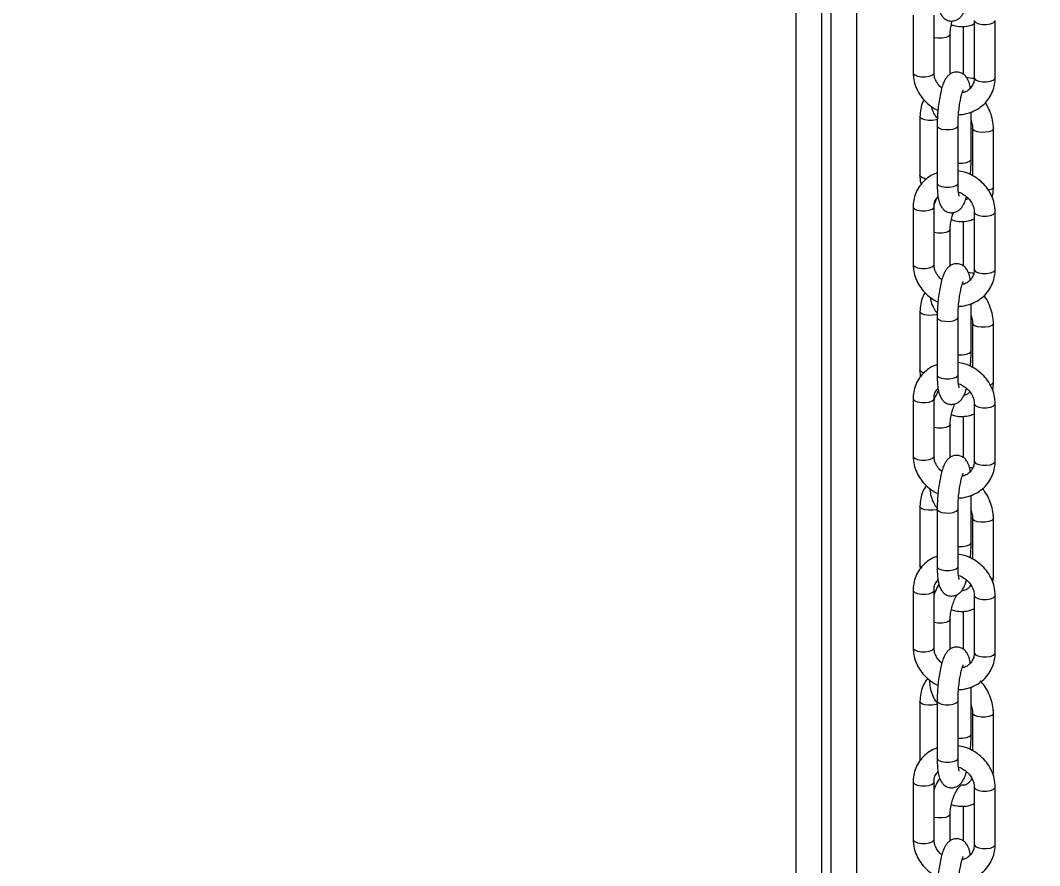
# Model space of a CAD drawing. Header units: millimetres. Extents: x -9110 to 8278, y -6387 to 5914.
# Drawn here: x -2328.6 to -2133, y -215.6 to -53.4 of the extents above; entities that cross this region are included whole.
import ezdxf

# ---------------------------------------------------------------- set-up
doc = ezdxf.new("R2010")
doc.units = ezdxf.units.MM
for name, color, linetype in [('DIKOM_ОБЪЕКТ', 7, 'Continuous'), ('DIKOM_РАЗМЕР_ЗОНА', 7, 'Continuous'), ('DIKOM_РАЗМЕР_ОБЪЕКТА', 7, 'Continuous')]:
    doc.layers.add(name, color=color, linetype=linetype)
doc.styles.add('style1', font='arial.ttf', dxfattribs={"width": 0.8})
doc.dimstyles.new('1-50', dxfattribs={"dimtxt": 300, "dimasz": 200, "dimexe": 100, "dimexo": 0, "dimgap": 100, "dimtad": 1, "dimtxsty": 'style1', "dimcen": 200, "dimclrd": 7, "dimclre": 7, "dimclrt": 7, "dimadec": 1, "dimazin": 2, "dimtfac": 1, "dimtmove": 0, "dimatfit": 2, "dimfxl": 0, "dimlwd": 25, "dimlwe": 18, "dimarcsym": 0})

# ---------------------------------------------------------------- blocks, each defined once
blk = doc.blocks.new('*D9')
at = {"layer": 'Defpoints', "color": 0, "transparency": 16777216}
for p in [(-2194.75, 3914.39), (-7206.95, -3406.45), (-367.75, -3406.45)]:
    blk.add_point(p, dxfattribs=at)
at = {"layer": 'DIKOM_РАЗМЕР_ОБЪЕКТА', "color": 7, "lineweight": 18, "transparency": 16777216}
for p, q in [((-2194.75, 3914.39), (-7306.95, 3914.39)), ((-367.75, -3406.45), (-7306.95, -3406.45))]:
    blk.add_line(p, q, dxfattribs=at)
at = {"layer": 'DIKOM_РАЗМЕР_ОБЪЕКТА', "color": 7, "lineweight": 25, "transparency": 16777216}
blk.add_line((-7206.95, 3714.39), (-7206.95, -3206.45), dxfattribs=at)
at = {"layer": 'DIKOM_РАЗМЕР_ОБЪЕКТА', "color": 7, "transparency": 16777216}
for points in [[(-7240.28, 3714.39), (-7173.61, 3714.39), (-7206.95, 3914.39)], [(-7240.28, -3206.45), (-7173.61, -3206.45), (-7206.95, -3406.45)]]:
    blk.add_solid(points, dxfattribs=at)
at = {"layer": 'DIKOM_РАЗМЕР_ОБЪЕКТА', "color": 7, "transparency": 16777216, "insert": (-7460.22, 292.26), "char_height": 300, "attachment_point": 5, "rotation": 90, "style": 'style1'}
blk.add_mtext('7300', dxfattribs=at)
blk = doc.blocks.new('*D10')
at = {"layer": 'Defpoints', "color": 0, "transparency": 16777216}
for p in [(-3851.31, 5914.39), (-8660.16, -5406.45), (-497.85, -5406.45)]:
    blk.add_point(p, dxfattribs=at)
at = {"layer": 'DIKOM_РАЗМЕР_ЗОНА', "color": 7, "lineweight": 18, "transparency": 16777216}
for p, q in [((-3851.31, 5914.39), (-8760.16, 5914.39)), ((-497.85, -5406.45), (-8760.16, -5406.45))]:
    blk.add_line(p, q, dxfattribs=at)
at = {"layer": 'DIKOM_РАЗМЕР_ЗОНА', "color": 7, "lineweight": 25, "transparency": 16777216}
blk.add_line((-8660.16, 5714.39), (-8660.16, -5206.45), dxfattribs=at)
at = {"layer": 'DIKOM_РАЗМЕР_ЗОНА', "color": 7, "transparency": 16777216}
for points in [[(-8693.49, 5714.39), (-8626.83, 5714.39), (-8660.16, 5914.39)], [(-8693.49, -5206.45), (-8626.83, -5206.45), (-8660.16, -5406.45)]]:
    blk.add_solid(points, dxfattribs=at)
at = {"layer": 'DIKOM_РАЗМЕР_ЗОНА', "color": 7, "transparency": 16777216, "insert": (-8913.43, 268.46), "char_height": 300, "attachment_point": 5, "rotation": 90, "style": 'style1'}
blk.add_mtext('11300', dxfattribs=at)
blk = doc.blocks.new('*D11')
at = {"layer": 'Defpoints', "color": 0, "transparency": 16777216}
for p in [(-6509.94, 303.97), (6278.2, -1263.03), (6278.2, -4309.96)]:
    blk.add_point(p, dxfattribs=at)
at = {"layer": 'DIKOM_РАЗМЕР_ОБЪЕКТА', "color": 7, "lineweight": 18, "transparency": 16777216}
for p, q in [((-6509.94, 303.97), (-6509.94, -4409.96)), ((6278.2, -1263.03), (6278.2, -4409.96))]:
    blk.add_line(p, q, dxfattribs=at)
at = {"layer": 'DIKOM_РАЗМЕР_ОБЪЕКТА', "color": 7, "lineweight": 25, "transparency": 16777216}
blk.add_line((-6309.94, -4309.96), (6078.2, -4309.96), dxfattribs=at)
at = {"layer": 'DIKOM_РАЗМЕР_ОБЪЕКТА', "color": 7, "transparency": 16777216}
for points in [[(-6309.94, -4276.63), (-6309.94, -4343.29), (-6509.94, -4309.96)], [(6078.2, -4276.63), (6078.2, -4343.29), (6278.2, -4309.96)]]:
    blk.add_solid(points, dxfattribs=at)
at = {"layer": 'DIKOM_РАЗМЕР_ОБЪЕКТА', "color": 7, "transparency": 16777216, "insert": (-27.26, -4056.79), "char_height": 300, "attachment_point": 5, "style": 'style1'}
blk.add_mtext('12800', dxfattribs=at)

msp = doc.modelspace()

# ---------------------------------------------------------------- linework, layer by layer
at = {"layer": 'DIKOM_ОБЪЕКТ', "color": 7, "linetype": 'Continuous', "lineweight": 15}
for p, q in [((-2173.084, 1853.969), (-2173.084, -1346.032)), ((-2168.084, -1346.032), (-2168.084, 1853.969)), ((-2179.816, 3.968), (-2179.816, -396.52)), ((-2174.816, -1746.032), (-2174.816, 3.968)), ((-2157.294, -52.372), (-2157.294, -63.408)), ((-2153.294, -63.408), (-2153.294, -52.372)), ((-2147.712, -54.537), (-2147.712, -63.74)), ((-2145.562, -53.362), (-2145.562, -64.398)), ((-2141.562, -64.398), (-2141.562, -53.362)), ((-2150.183, -63.677), (-2150.183, -56.092)), ((-2153.339, -63.573), (-2153.294, -63.408)), ((-2156.001, -71.865), (-2156.001, -83.089)), ((-2146.167, -79.993), (-2146.167, -70.917)), ((-2152.689, -73.564), (-2152.689, -84.6)), ((-2148.688, -84.6), (-2148.688, -73.564)), ((-2145.895, -74.155), (-2145.895, -83.166)), ((-2141.895, -85.378), (-2141.895, -74.155)), ((-2157.294, -89.159), (-2157.294, -100.195)), ((-2153.294, -100.195), (-2153.294, -89.159)), ((-2145.562, -90.149), (-2145.562, -101.185)), ((-2141.562, -101.185), (-2141.562, -90.149)), ((-2150.183, -100.464), (-2150.183, -93.504)), ((-2147.712, -91.949), (-2147.712, -100.442)), ((-2153.339, -100.36), (-2153.294, -100.195)), ((-2156.001, -109.277), (-2156.001, -120.501)), ((-2146.167, -116.78), (-2146.167, -107.703)), ((-2152.689, -110.351), (-2152.689, -121.387)), ((-2148.688, -121.387), (-2148.688, -110.351)), ((-2145.895, -111.567), (-2145.895, -119.953)), ((-2141.895, -122.79), (-2141.895, -111.567)), ((-2157.294, -125.946), (-2157.294, -136.982)), ((-2153.294, -136.982), (-2153.294, -125.946)), ((-2145.562, -126.936), (-2145.562, -137.972)), ((-2141.562, -137.972), (-2141.562, -126.936)), ((-2150.183, -137.25), (-2150.183, -130.916)), ((-2147.712, -129.361), (-2147.712, -137.229)), ((-2153.339, -137.147), (-2153.294, -136.982)), ((-2146.167, -153.566), (-2146.167, -144.49)), ((-2156.001, -146.689), (-2156.001, -157.913)), ((-2152.689, -147.138), (-2152.689, -158.174)), ((-2148.688, -158.174), (-2148.688, -147.138)), ((-2145.895, -148.979), (-2145.895, -156.739)), ((-2141.895, -160.202), (-2141.895, -148.979)), ((-2156.001, -157.913), (-2155.961, -158.658)), ((-2141.997, -161.254), (-2141.895, -160.202)), ((-2157.294, -162.732), (-2157.294, -173.768)), ((-2153.294, -173.768), (-2153.294, -162.732)), ((-2145.562, -163.722), (-2145.562, -174.758)), ((-2141.562, -174.758), (-2141.562, -163.722)), ((-2147.712, -166.773), (-2147.712, -174.015)), ((-2150.183, -174.037), (-2150.183, -168.328)), ((-2153.339, -173.933), (-2153.294, -173.768)), ((-2146.277, -176.654), (-2146.374, -176.643)), ((-2146.167, -190.353), (-2146.167, -181.277)), ((-2156.001, -184.101), (-2156.001, -195.325)), ((-2152.689, -183.924), (-2152.689, -194.96)), ((-2148.688, -194.96), (-2148.688, -183.924)), ((-2145.895, -186.391), (-2145.895, -193.526)), ((-2141.895, -197.614), (-2141.895, -186.391)), ((-2141.949, -198.171), (-2141.895, -197.614)), ((-2157.294, -199.519), (-2157.294, -210.555)), ((-2153.294, -210.555), (-2153.294, -199.519)), ((-2145.562, -200.509), (-2145.562, -211.545)), ((-2141.562, -211.545), (-2141.562, -200.509)), ((-2147.712, -204.185), (-2147.712, -210.802)), ((-2150.183, -210.824), (-2150.183, -205.74)), ((-2153.339, -210.72), (-2153.294, -210.555))]:
    msp.add_line(p, q, dxfattribs=at)
at = {"layer": 'DIKOM_ОБЪЕКТ', "color": 7, "linetype": 'Continuous', "lineweight": 15, "flags": 128}
for points in [[(-2145.562, -53.368), (-2145.529, -53.504), (-2145.242, -53.788), (-2144.698, -54.008), (-2143.982, -54.13), (-2143.202, -54.135), (-2142.476, -54.022), (-2141.916, -53.808), (-2141.607, -53.527), (-2141.562, -53.362)], [(-2150.183, -56.093), (-2150.214, -56.217), (-2150.499, -56.474), (-2151.039, -56.673), (-2151.755, -56.783), (-2152.535, -56.789), (-2153.261, -56.688), (-2153.294, -56.681)], [(-2157.294, -63.408), (-2157.262, -63.55), (-2156.974, -63.834), (-2156.43, -64.054), (-2155.714, -64.176), (-2154.934, -64.181), (-2154.209, -64.068), (-2153.649, -63.854), (-2153.339, -63.573)], [(-2145.562, -64.398), (-2145.529, -64.54), (-2145.242, -64.824), (-2144.698, -65.044), (-2143.982, -65.166), (-2143.202, -65.171), (-2142.476, -65.058), (-2141.916, -64.844), (-2141.607, -64.563), (-2141.562, -64.398)], [(-2152.634, -72.382), (-2152.857, -72.446), (-2153.572, -72.557), (-2154.352, -72.562), (-2155.079, -72.461), (-2155.642, -72.27), (-2155.954, -72.017), (-2156.001, -71.865)], [(-2152.689, -73.564), (-2152.656, -73.706), (-2152.368, -73.99), (-2151.825, -74.21), (-2151.109, -74.332)], [(-2151.109, -74.332), (-2150.328, -74.337), (-2149.603, -74.224), (-2149.043, -74.01), (-2148.733, -73.729), (-2148.688, -73.563)], [(-2141.895, -74.155), (-2141.926, -74.279), (-2142.21, -74.536), (-2142.751, -74.735), (-2143.466, -74.846), (-2144.246, -74.851), (-2144.973, -74.751), (-2145.536, -74.559), (-2145.848, -74.306), (-2145.895, -74.159)], [(-2148.688, -80.751), (-2148.588, -80.761), (-2147.807, -80.765), (-2147.082, -80.653), (-2146.522, -80.439), (-2146.212, -80.158), (-2146.167, -79.993)], [(-2154.697, -83.752), (-2155.079, -83.685), (-2155.642, -83.493), (-2155.954, -83.24), (-2156.001, -83.089)], [(-2152.689, -84.6), (-2152.656, -84.742), (-2152.368, -85.026), (-2151.825, -85.246), (-2151.109, -85.368), (-2150.328, -85.373), (-2149.603, -85.26), (-2149.043, -85.046), (-2148.733, -84.765), (-2148.688, -84.6)], [(-2141.895, -85.378), (-2141.926, -85.503), (-2142.21, -85.76), (-2142.751, -85.959), (-2142.856, -85.983)], [(-2157.294, -89.159), (-2157.262, -89.3), (-2156.974, -89.585), (-2156.43, -89.805), (-2155.714, -89.927), (-2154.934, -89.931), (-2154.209, -89.818), (-2153.649, -89.605), (-2153.339, -89.324), (-2153.294, -89.169)], [(-2145.562, -90.155), (-2145.529, -90.29), (-2145.242, -90.575), (-2144.698, -90.795), (-2143.982, -90.917), (-2143.202, -90.921), (-2142.476, -90.808), (-2141.916, -90.595), (-2141.607, -90.314), (-2141.562, -90.149)], [(-2150.183, -93.505), (-2150.214, -93.629), (-2150.499, -93.886), (-2151.039, -94.085), (-2151.755, -94.195), (-2152.535, -94.201), (-2153.261, -94.1), (-2153.294, -94.092)], [(-2157.294, -100.195), (-2157.262, -100.336), (-2156.974, -100.621), (-2156.43, -100.841), (-2155.714, -100.963), (-2154.934, -100.967), (-2154.209, -100.854), (-2153.649, -100.641), (-2153.339, -100.36)], [(-2145.562, -101.185), (-2145.529, -101.326), (-2145.242, -101.611), (-2144.698, -101.831), (-2143.982, -101.953), (-2143.202, -101.957), (-2142.476, -101.844), (-2141.916, -101.631), (-2141.607, -101.35), (-2141.562, -101.185)], [(-2145.665, -101.859), (-2146.064, -101.848), (-2146.726, -101.762)], [(-2152.652, -109.8), (-2152.857, -109.858), (-2153.572, -109.968), (-2154.352, -109.974), (-2155.079, -109.873), (-2155.642, -109.682), (-2155.954, -109.429), (-2156.001, -109.277)], [(-2152.689, -110.35), (-2152.656, -110.492), (-2152.368, -110.777), (-2151.825, -110.997), (-2151.109, -111.119)], [(-2151.109, -111.119), (-2150.328, -111.123), (-2149.603, -111.01), (-2149.043, -110.797), (-2148.733, -110.516), (-2148.688, -110.35)], [(-2141.895, -111.567), (-2141.926, -111.691), (-2142.21, -111.948), (-2142.751, -112.147), (-2143.466, -112.258), (-2144.246, -112.263), (-2144.973, -112.163), (-2145.536, -111.971), (-2145.848, -111.718), (-2145.895, -111.571)], [(-2148.688, -117.538), (-2148.588, -117.547), (-2147.807, -117.552), (-2147.082, -117.439), (-2146.522, -117.226), (-2146.212, -116.945), (-2146.167, -116.78)], [(-2155.239, -121.057), (-2155.642, -120.905), (-2155.954, -120.652), (-2156.001, -120.501)], [(-2152.689, -121.387), (-2152.656, -121.528), (-2152.368, -121.813), (-2151.825, -122.033), (-2151.109, -122.155), (-2150.328, -122.159), (-2149.603, -122.046), (-2149.043, -121.833), (-2148.733, -121.552), (-2148.688, -121.387)], [(-2141.895, -122.79), (-2141.926, -122.915), (-2142.21, -123.172), (-2142.505, -123.299)], [(-2157.294, -125.946), (-2157.262, -126.087), (-2156.974, -126.372), (-2156.43, -126.592), (-2155.714, -126.713), (-2154.934, -126.718), (-2154.209, -126.605), (-2153.649, -126.392), (-2153.339, -126.111), (-2153.294, -125.955)], [(-2145.562, -126.942), (-2145.529, -127.077), (-2145.242, -127.362), (-2144.698, -127.582), (-2143.982, -127.703), (-2143.202, -127.708), (-2142.476, -127.595), (-2141.916, -127.382), (-2141.607, -127.101), (-2141.562, -126.936)], [(-2150.183, -130.917), (-2150.214, -131.04), (-2150.499, -131.298), (-2151.039, -131.497), (-2151.755, -131.607), (-2152.535, -131.613), (-2153.261, -131.512), (-2153.294, -131.504)], [(-2157.294, -136.982), (-2157.262, -137.123), (-2156.974, -137.408), (-2156.43, -137.628), (-2155.714, -137.749), (-2154.934, -137.754), (-2154.209, -137.641), (-2153.649, -137.428), (-2153.339, -137.147)], [(-2145.562, -137.972), (-2145.529, -138.113), (-2145.242, -138.398), (-2144.698, -138.618), (-2143.982, -138.739), (-2143.202, -138.744), (-2142.476, -138.631), (-2141.916, -138.418), (-2141.607, -138.137), (-2141.562, -137.972)], [(-2145.849, -139.27), (-2146.064, -139.26), (-2146.517, -139.211)], [(-2152.689, -147.223), (-2152.857, -147.27), (-2153.572, -147.38), (-2154.352, -147.386), (-2155.079, -147.285), (-2155.642, -147.094), (-2155.954, -146.841), (-2156.001, -146.689)], [(-2152.689, -147.137), (-2152.656, -147.279), (-2152.368, -147.564), (-2151.825, -147.784), (-2151.109, -147.905)], [(-2151.109, -147.905), (-2150.328, -147.91), (-2149.603, -147.797), (-2149.043, -147.584), (-2148.733, -147.302), (-2148.688, -147.136)], [(-2141.895, -148.978), (-2141.926, -149.103), (-2142.21, -149.36), (-2142.751, -149.559), (-2143.466, -149.67), (-2144.246, -149.675), (-2144.973, -149.575), (-2145.536, -149.383), (-2145.848, -149.13), (-2145.895, -148.983)], [(-2148.688, -154.325), (-2148.588, -154.334), (-2147.807, -154.339), (-2147.082, -154.226), (-2146.522, -154.013), (-2146.212, -153.731), (-2146.167, -153.566)], [(-2155.686, -158.294), (-2155.954, -158.064), (-2156.001, -157.913)], [(-2152.689, -158.174), (-2152.656, -158.315), (-2152.368, -158.6), (-2151.825, -158.82), (-2151.109, -158.941), (-2150.328, -158.946), (-2149.603, -158.833), (-2149.043, -158.62), (-2148.733, -158.338), (-2148.688, -158.174)], [(-2141.895, -160.202), (-2141.926, -160.327), (-2142.21, -160.584), (-2142.274, -160.617)], [(-2157.294, -162.732), (-2157.262, -162.874), (-2156.974, -163.159), (-2156.43, -163.379), (-2155.714, -163.5), (-2154.934, -163.505), (-2154.209, -163.392), (-2153.649, -163.179), (-2153.339, -162.897), (-2153.294, -162.742)], [(-2145.562, -163.728), (-2145.529, -163.864), (-2145.242, -164.148), (-2144.698, -164.368), (-2143.982, -164.49), (-2143.202, -164.495), (-2142.476, -164.382), (-2141.916, -164.168), (-2141.607, -163.887), (-2141.562, -163.722)], [(-2150.183, -168.329), (-2150.214, -168.452), (-2150.499, -168.71), (-2151.039, -168.909), (-2151.755, -169.019), (-2152.535, -169.025), (-2153.261, -168.924), (-2153.294, -168.916)], [(-2157.294, -173.768), (-2157.262, -173.91), (-2156.974, -174.195), (-2156.43, -174.415), (-2155.714, -174.536), (-2154.934, -174.541), (-2154.209, -174.428), (-2153.649, -174.215), (-2153.339, -173.933)], [(-2145.562, -174.758), (-2145.529, -174.9), (-2145.242, -175.184), (-2144.698, -175.404), (-2143.982, -175.526), (-2143.202, -175.531), (-2142.476, -175.418), (-2141.916, -175.204), (-2141.607, -174.923), (-2141.562, -174.758)], [(-2152.689, -184.635), (-2152.857, -184.682), (-2153.572, -184.792), (-2154.352, -184.798), (-2155.079, -184.697), (-2155.642, -184.506), (-2155.954, -184.253), (-2156.001, -184.101)], [(-2152.689, -183.924), (-2152.656, -184.066), (-2152.368, -184.35), (-2151.825, -184.57), (-2151.109, -184.692)], [(-2151.109, -184.692), (-2150.328, -184.697), (-2149.603, -184.584), (-2149.043, -184.37), (-2148.733, -184.089), (-2148.688, -183.923)], [(-2141.895, -186.39), (-2141.926, -186.515), (-2142.21, -186.772), (-2142.751, -186.971), (-2143.466, -187.082), (-2144.246, -187.087), (-2144.973, -186.987), (-2145.536, -186.795), (-2145.848, -186.542), (-2145.895, -186.395)], [(-2148.688, -191.111), (-2148.588, -191.121), (-2147.807, -191.126), (-2147.082, -191.013), (-2146.522, -190.799), (-2146.212, -190.518), (-2146.167, -190.353)], [(-2152.689, -194.96), (-2152.656, -195.102), (-2152.368, -195.386), (-2151.825, -195.606), (-2151.109, -195.728), (-2150.328, -195.733), (-2149.603, -195.62), (-2149.043, -195.406), (-2148.733, -195.125), (-2148.688, -194.96)], [(-2141.895, -197.614), (-2141.926, -197.739), (-2142.041, -197.88)], [(-2157.294, -199.519), (-2157.262, -199.66), (-2156.974, -199.945), (-2156.43, -200.165), (-2155.714, -200.287), (-2154.934, -200.291), (-2154.209, -200.179), (-2153.649, -199.965), (-2153.339, -199.684), (-2153.294, -199.529)], [(-2145.562, -200.515), (-2145.529, -200.65), (-2145.242, -200.935), (-2144.698, -201.155), (-2143.982, -201.277), (-2143.202, -201.281), (-2142.476, -201.169), (-2141.916, -200.955), (-2141.607, -200.674), (-2141.562, -200.509)], [(-2150.183, -205.741), (-2150.214, -205.864), (-2150.499, -206.122), (-2151.039, -206.321), (-2151.755, -206.431), (-2152.535, -206.437), (-2153.261, -206.336), (-2153.294, -206.328)], [(-2157.294, -210.555), (-2157.262, -210.696), (-2156.974, -210.981), (-2156.43, -211.201), (-2155.714, -211.323), (-2154.934, -211.328), (-2154.209, -211.215), (-2153.649, -211.001), (-2153.339, -210.72)], [(-2145.562, -211.545), (-2145.529, -211.686), (-2145.242, -211.971), (-2144.698, -212.191), (-2143.982, -212.313), (-2143.202, -212.317), (-2142.476, -212.205), (-2141.916, -211.991), (-2141.607, -211.71), (-2141.562, -211.545)]]:
    msp.add_lwpolyline(points, dxfattribs=at)
at = {"layer": 'DIKOM_ОБЪЕКТ', "color": 7, "linetype": 'Continuous', "lineweight": 15}
msp.add_arc((-2145.767, -59.957), 4.493, 252.19019, 272.59088, dxfattribs=at)
for points, knots in [([(-2152.689, -47.813), (-2152.687, -48.05), (-2152.681, -48.747), (-2152.613, -49.819), (-2152.443, -50.978), (-2152.19, -51.857), (-2151.751, -52.607), (-2151.197, -53.134), (-2150.477, -53.467), (-2149.67, -53.524), (-2148.938, -53.307), (-2148.369, -52.921), (-2147.942, -52.448), (-2147.578, -51.843), (-2147.284, -51.168), (-2147.116, -50.567), (-2147.046, -50.316)], [0, 0, 0, 0, 0.0507213, 0.1497628, 0.2527769, 0.3690428, 0.4357072, 0.4931455, 0.5515094, 0.6107015, 0.6678867, 0.7205302, 0.7756612, 0.8413423, 0.9335712, 1, 1, 1, 1]), ([(-2150.183, -56.092), (-2150.179, -55.91), (-2150.167, -55.377), (-2150.056, -54.471), (-2149.868, -53.785), (-2149.78, -53.468)], [0, 0, 0, 0, 0.2174476, 0.6383204, 1, 1, 1, 1]), ([(-2149.961, -54.187), (-2149.72, -54.272), (-2149.008, -54.523), (-2147.787, -54.585), (-2146.53, -54.453), (-2145.832, -54.142), (-2145.562, -54.021)], [0, 0, 0, 0, 0.1636346, 0.4853041, 0.8009114, 1, 1, 1, 1]), ([(-2157.294, -63.408), (-2157.282, -63.713), (-2157.252, -64.517), (-2156.942, -65.809), (-2156.308, -67.214), (-2155.403, -68.499), (-2154.25, -69.585), (-2153.269, -70.292), (-2152.654, -70.539), (-2152.532, -70.587)], [0, 0, 0, 0, 0.1034847, 0.2724598, 0.4422028, 0.6130307, 0.7848856, 0.9575593, 1, 1, 1, 1]), ([(-2151.78, -66.352), (-2151.906, -66.256), (-2152.324, -65.94), (-2152.82, -65.223), (-2153.226, -64.307), (-2153.272, -63.703), (-2153.294, -63.408)], [0, 0, 0, 0, 0.1274483, 0.4219004, 0.7173609, 1, 1, 1, 1]), ([(-2146.35, -66.356), (-2146.373, -66.19), (-2146.454, -65.591), (-2146.669, -64.917), (-2147.105, -64.163), (-2147.659, -63.636), (-2148.379, -63.303), (-2149.186, -63.247), (-2149.918, -63.463), (-2150.487, -63.849), (-2150.914, -64.323), (-2151.28, -64.924), (-2151.611, -65.718), (-2151.933, -66.807), (-2152.212, -68.112), (-2152.433, -69.551), (-2152.589, -71.023), (-2152.674, -72.385), (-2152.684, -73.206), (-2152.689, -73.564)], [0, 0, 0, 0, 0.0343331, 0.1240825, 0.1755428, 0.2198964, 0.2649368, 0.3106292, 0.3547843, 0.3954073, 0.4379646, 0.4886746, 0.5598805, 0.6368386, 0.7172217, 0.7933876, 0.8681025, 0.9424741, 1, 1, 1, 1]), ([(-2148.592, -71.413), (-2148.486, -71.416), (-2147.853, -71.438), (-2146.721, -71.178), (-2145.281, -70.625), (-2144.013, -69.772), (-2142.968, -68.692), (-2142.187, -67.424), (-2141.705, -66.045), (-2141.567, -65.012), (-2141.563, -64.469), (-2141.562, -64.398)], [0, 0, 0, 0, 0.0280054, 0.1673579, 0.3061404, 0.4440181, 0.5808283, 0.7166246, 0.8517654, 0.9805604, 1, 1, 1, 1]), ([(-2145.562, -64.398), (-2145.567, -64.532), (-2145.585, -64.986), (-2145.807, -65.713), (-2146.345, -66.477), (-2147.054, -67.042), (-2147.649, -67.213), (-2147.896, -67.284)], [0, 0, 0, 0, 0.0992782, 0.3361599, 0.5794522, 0.8255343, 1, 1, 1, 1]), ([(-2148.688, -73.564), (-2148.687, -73.358), (-2148.682, -72.76), (-2148.627, -71.688), (-2148.507, -70.404), (-2148.334, -69.178), (-2148.127, -68.107), (-2147.911, -67.305), (-2147.756, -66.852), (-2147.65, -66.668), (-2147.674, -66.7), (-2147.677, -66.705)], [0, 0, 0, 0, 0.0748999, 0.2172228, 0.3608713, 0.5045719, 0.6463719, 0.7839254, 0.8937441, 0.9849343, 1, 1, 1, 1]), ([(-2155.227, -68.595), (-2155.3, -68.72), (-2155.604, -69.246), (-2155.906, -70.35), (-2155.969, -71.35), (-2156.001, -71.865)], [0, 0, 0, 0, 0.1321149, 0.5522897, 1, 1, 1, 1]), ([(-2153.859, -69.8), (-2153.745, -70.178), (-2153.512, -70.947), (-2153.082, -71.724), (-2152.726, -72.065), (-2152.647, -72.141)], [0, 0, 0, 0, 0.4280356, 0.8730284, 1, 1, 1, 1]), ([(-2141.895, -74.155), (-2141.904, -73.858), (-2141.929, -73.05), (-2142.205, -71.723), (-2142.718, -70.311), (-2143.234, -69.494), (-2143.465, -69.129)], [0, 0, 0, 0, 0.1704663, 0.4646754, 0.760269, 1, 1, 1, 1]), ([(-2146.167, -72.579), (-2146.069, -72.925), (-2145.916, -73.463), (-2145.9, -73.972), (-2145.895, -74.155)], [0, 0, 0, 0, 0.6404647, 1, 1, 1, 1]), ([(-2146.324, -82.97), (-2146.308, -82.823), (-2146.238, -82.194), (-2146.184, -81.171), (-2146.172, -80.351), (-2146.167, -79.993)], [0, 0, 0, 0, 0.1462552, 0.6276132, 1, 1, 1, 1]), ([(-2152.689, -82.64), (-2152.981, -82.746), (-2153.755, -83.025), (-2154.839, -83.792), (-2155.889, -84.863), (-2156.669, -86.134), (-2157.151, -87.512), (-2157.289, -88.544), (-2157.293, -89.088), (-2157.294, -89.159)], [0, 0, 0, 0, 0.1076115, 0.2849405, 0.4608949, 0.6355451, 0.8093493, 0.9749951, 1, 1, 1, 1]), ([(-2156.001, -83.089), (-2155.996, -83.386), (-2155.985, -83.969), (-2155.851, -84.551), (-2155.785, -84.836)], [0, 0, 0, 0, 0.5088604, 1, 1, 1, 1]), ([(-2141.562, -90.149), (-2141.574, -89.843), (-2141.604, -89.04), (-2141.914, -87.748), (-2142.547, -86.342), (-2143.455, -85.062), (-2144.6, -83.957), (-2145.942, -83.082), (-2147.324, -82.476), (-2148.268, -82.31), (-2148.688, -82.235)], [0, 0, 0, 0, 0.0814878, 0.2145454, 0.3482052, 0.4827238, 0.618049, 0.7540201, 0.8904637, 1, 1, 1, 1]), ([(-2152.689, -84.6), (-2152.687, -84.836), (-2152.681, -85.533), (-2152.613, -86.605), (-2152.443, -87.765), (-2152.19, -88.644), (-2151.751, -89.393), (-2151.197, -89.921), (-2150.477, -90.254), (-2149.67, -90.31), (-2148.938, -90.093), (-2148.369, -89.708), (-2147.941, -89.235), (-2147.578, -88.629), (-2147.295, -87.985), (-2147.137, -87.421), (-2147.076, -87.205)], [0, 0, 0, 0, 0.0512012, 0.1511746, 0.2551598, 0.3725216, 0.4398143, 0.4977951, 0.5567084, 0.6164585, 0.6741827, 0.7273225, 0.7829731, 0.8492734, 0.9423716, 1, 1, 1, 1]), ([(-2148.46, -87.093), (-2148.459, -87.094), (-2148.444, -87.123), (-2148.498, -86.991), (-2148.563, -86.655), (-2148.644, -86.013), (-2148.683, -85.289), (-2148.687, -84.773), (-2148.688, -84.6)], [0, 0, 0, 0, 0.0094164, 0.1657502, 0.3652198, 0.6008817, 0.8659831, 1, 1, 1, 1]), ([(-2142.165, -87.309), (-2142.122, -87.179), (-2141.922, -86.571), (-2141.906, -85.903), (-2141.895, -85.378)], [0, 0, 0, 0, 0.2151351, 1, 1, 1, 1]), ([(-2152.514, -87.146), (-2152.701, -87.474), (-2153.052, -88.09), (-2153.295, -88.804), (-2153.409, -89.138)], [0, 0, 0, 0, 0.5330751, 1, 1, 1, 1]), ([(-2153.294, -89.159), (-2153.289, -89.025), (-2153.27, -88.571), (-2153.068, -87.858), (-2152.694, -87.39), (-2152.512, -87.162)], [0, 0, 0, 0, 0.1765918, 0.5979263, 1, 1, 1, 1]), ([(-2148.596, -86.336), (-2148.584, -86.339), (-2148.217, -86.412), (-2147.539, -86.797), (-2146.673, -87.47), (-2146.03, -88.328), (-2145.632, -89.251), (-2145.585, -89.854), (-2145.562, -90.149)], [0, 0, 0, 0, 0.0071441, 0.2083794, 0.4083891, 0.6080389, 0.8083683, 1, 1, 1, 1]), ([(-2146.718, -87.494), (-2146.782, -87.562), (-2146.933, -87.722), (-2147.138, -87.777), (-2147.256, -87.809)], [0, 0, 0, 0, 0.4238274, 1, 1, 1, 1]), ([(-2150.183, -93.504), (-2150.179, -93.322), (-2150.168, -92.788), (-2150.038, -91.834), (-2149.819, -90.887), (-2149.617, -90.388), (-2149.553, -90.23)], [0, 0, 0, 0, 0.1723971, 0.5060741, 0.8438562, 1, 1, 1, 1]), ([(-2149.961, -91.599), (-2149.72, -91.684), (-2149.008, -91.935), (-2147.787, -91.997), (-2146.53, -91.865), (-2145.832, -91.553), (-2145.562, -91.433)], [0, 0, 0, 0, 0.1636277, 0.4852833, 0.8008765, 1, 1, 1, 1]), ([(-2157.294, -100.195), (-2157.282, -100.5), (-2157.252, -101.304), (-2156.942, -102.596), (-2156.308, -104.001), (-2155.403, -105.285), (-2154.25, -106.371), (-2153.269, -107.079), (-2152.654, -107.325), (-2152.532, -107.374)], [0, 0, 0, 0, 0.1034848, 0.2724572, 0.4422004, 0.6130311, 0.7848841, 0.957558, 1, 1, 1, 1]), ([(-2151.78, -103.138), (-2151.906, -103.043), (-2152.324, -102.727), (-2152.82, -102.01), (-2153.226, -101.094), (-2153.272, -100.49), (-2153.294, -100.195)], [0, 0, 0, 0, 0.1274484, 0.4219067, 0.7173674, 1, 1, 1, 1]), ([(-2146.344, -103.182), (-2146.369, -103.002), (-2146.451, -102.39), (-2146.669, -101.704), (-2147.105, -100.95), (-2147.659, -100.423), (-2148.379, -100.09), (-2149.186, -100.033), (-2149.918, -100.25), (-2150.487, -100.635), (-2150.914, -101.11), (-2151.28, -101.711), (-2151.611, -102.505), (-2151.933, -103.594), (-2152.212, -104.899), (-2152.433, -106.337), (-2152.589, -107.81), (-2152.674, -109.172), (-2152.684, -109.993), (-2152.689, -110.351)], [0, 0, 0, 0, 0.0370194, 0.1265191, 0.1778362, 0.2220656, 0.2669813, 0.3125465, 0.3565791, 0.3970891, 0.439528, 0.4901141, 0.561105, 0.6378489, 0.7180084, 0.7939624, 0.868468, 0.9426341, 1, 1, 1, 1]), ([(-2148.592, -108.199), (-2148.486, -108.203), (-2147.853, -108.224), (-2146.721, -107.964), (-2145.281, -107.411), (-2144.013, -106.559), (-2142.968, -105.479), (-2142.187, -104.21), (-2141.705, -102.831), (-2141.567, -101.799), (-2141.563, -101.256), (-2141.562, -101.185)], [0, 0, 0, 0, 0.0280054, 0.1673584, 0.306151, 0.4440179, 0.5808282, 0.7166244, 0.8517653, 0.9805579, 1, 1, 1, 1]), ([(-2145.562, -101.185), (-2145.567, -101.319), (-2145.585, -101.773), (-2145.807, -102.5), (-2146.345, -103.263), (-2147.054, -103.828), (-2147.649, -104), (-2147.896, -104.071)], [0, 0, 0, 0, 0.0992827, 0.3361635, 0.579451, 0.825535, 1, 1, 1, 1]), ([(-2148.688, -110.351), (-2148.687, -110.145), (-2148.682, -109.547), (-2148.627, -108.475), (-2148.507, -107.191), (-2148.334, -105.965), (-2148.127, -104.894), (-2147.911, -104.091), (-2147.756, -103.639), (-2147.65, -103.455), (-2147.674, -103.487), (-2147.677, -103.491)], [0, 0, 0, 0, 0.0749028, 0.2172221, 0.3608702, 0.5045736, 0.6463733, 0.7839242, 0.8937441, 0.984934, 1, 1, 1, 1]), ([(-2155.002, -105.598), (-2155.156, -105.856), (-2155.547, -106.511), (-2155.911, -107.759), (-2155.97, -108.761), (-2156.001, -109.277)], [0, 0, 0, 0, 0.2394551, 0.6076659, 1, 1, 1, 1]), ([(-2154.012, -106.487), (-2153.991, -106.653), (-2153.904, -107.323), (-2153.527, -108.273), (-2153.09, -109.126), (-2152.743, -109.46), (-2152.672, -109.527)], [0, 0, 0, 0, 0.1368251, 0.5524758, 0.9094655, 1, 1, 1, 1]), ([(-2141.895, -111.567), (-2141.904, -111.271), (-2141.93, -110.463), (-2142.198, -109.128), (-2142.782, -107.648), (-2143.306, -106.642), (-2143.68, -106.204), (-2143.71, -106.169)], [0, 0, 0, 0, 0.1574266, 0.4291303, 0.7021173, 0.9764477, 1, 1, 1, 1]), ([(-2146.167, -109.991), (-2146.069, -110.337), (-2145.916, -110.875), (-2145.9, -111.384), (-2145.895, -111.567)], [0, 0, 0, 0, 0.6404932, 1, 1, 1, 1]), ([(-2146.324, -119.756), (-2146.308, -119.61), (-2146.238, -118.981), (-2146.184, -117.957), (-2146.172, -117.137), (-2146.167, -116.78)], [0, 0, 0, 0, 0.1462455, 0.6276132, 1, 1, 1, 1]), ([(-2141.562, -126.936), (-2141.574, -126.63), (-2141.604, -125.827), (-2141.914, -124.534), (-2142.547, -123.129), (-2143.455, -121.849), (-2144.6, -120.744), (-2145.942, -119.869), (-2147.324, -119.263), (-2148.268, -119.096), (-2148.688, -119.022)], [0, 0, 0, 0, 0.0814996, 0.214547, 0.3482094, 0.4827282, 0.618052, 0.7540234, 0.8904673, 1, 1, 1, 1]), ([(-2152.689, -119.427), (-2152.981, -119.532), (-2153.755, -119.812), (-2154.84, -120.578), (-2155.889, -121.65), (-2156.669, -122.921), (-2157.151, -124.299), (-2157.289, -125.331), (-2157.293, -125.874), (-2157.294, -125.946)], [0, 0, 0, 0, 0.1076114, 0.2849244, 0.4608955, 0.6355456, 0.8093526, 0.9749952, 1, 1, 1, 1]), ([(-2156.001, -120.501), (-2156, -120.798), (-2155.999, -121.213), (-2155.909, -121.628), (-2155.883, -121.746)], [0, 0, 0, 0, 0.7142205, 1, 1, 1, 1]), ([(-2152.689, -121.387), (-2152.687, -121.623), (-2152.681, -122.32), (-2152.613, -123.392), (-2152.443, -124.552), (-2152.19, -125.431), (-2151.751, -126.18), (-2151.197, -126.708), (-2150.478, -127.04), (-2149.67, -127.097), (-2148.938, -126.88), (-2148.369, -126.495), (-2147.941, -126.022), (-2147.578, -125.416), (-2147.295, -124.772), (-2147.137, -124.208), (-2147.076, -123.992)], [0, 0, 0, 0, 0.0511994, 0.1511743, 0.2551595, 0.3725212, 0.4398139, 0.4977935, 0.5567075, 0.616443, 0.674183, 0.7273227, 0.7829733, 0.8492735, 0.9423716, 1, 1, 1, 1]), ([(-2148.46, -123.879), (-2148.459, -123.881), (-2148.444, -123.91), (-2148.498, -123.778), (-2148.563, -123.442), (-2148.644, -122.8), (-2148.683, -122.075), (-2148.687, -121.56), (-2148.688, -121.387)], [0, 0, 0, 0, 0.009417, 0.1657483, 0.3652174, 0.6009616, 0.8659853, 1, 1, 1, 1]), ([(-2148.596, -123.123), (-2148.584, -123.125), (-2148.217, -123.199), (-2147.539, -123.584), (-2146.673, -124.257), (-2146.03, -125.115), (-2145.632, -126.038), (-2145.585, -126.641), (-2145.562, -126.936)], [0, 0, 0, 0, 0.0071441, 0.2083811, 0.4083903, 0.6080354, 0.8083643, 1, 1, 1, 1]), ([(-2142.051, -124.348), (-2142.049, -124.341), (-2141.901, -123.855), (-2141.898, -123.319), (-2141.895, -122.79)], [0, 0, 0, 0, 0.0151015, 1, 1, 1, 1]), ([(-2153.294, -125.946), (-2153.289, -125.812), (-2153.27, -125.358), (-2153.068, -124.645), (-2152.694, -124.177), (-2152.512, -123.949)], [0, 0, 0, 0, 0.1765932, 0.5979231, 1, 1, 1, 1]), ([(-2152.442, -124.42), (-2152.657, -124.79), (-2152.986, -125.356), (-2153.215, -126.015), (-2153.294, -126.242)], [0, 0, 0, 0, 0.6542116, 1, 1, 1, 1]), ([(-2146.441, -124.64), (-2146.445, -124.647), (-2146.569, -124.875), (-2146.946, -125.102), (-2147.297, -125.336), (-2147.569, -125.341), (-2147.571, -125.341)], [0, 0, 0, 0, 0.0158544, 0.4768714, 0.9960205, 1, 1, 1, 1]), ([(-2150.183, -130.916), (-2150.179, -130.734), (-2150.168, -130.2), (-2150.042, -129.238), (-2149.755, -128.119), (-2149.471, -127.318), (-2149.284, -126.982), (-2149.256, -126.932)], [0, 0, 0, 0, 0.1389735, 0.4080583, 0.6804399, 0.9526491, 1, 1, 1, 1]), ([(-2149.961, -129.011), (-2149.72, -129.096), (-2149.008, -129.347), (-2147.787, -129.409), (-2146.53, -129.277), (-2145.832, -128.965), (-2145.562, -128.845)], [0, 0, 0, 0, 0.1635987, 0.4852654, 0.8008696, 1, 1, 1, 1]), ([(-2146.344, -139.968), (-2146.369, -139.789), (-2146.451, -139.176), (-2146.669, -138.49), (-2147.105, -137.736), (-2147.659, -137.21), (-2148.379, -136.877), (-2149.186, -136.82), (-2149.918, -137.037), (-2150.487, -137.422), (-2150.914, -137.896), (-2151.28, -138.497), (-2151.611, -139.292), (-2151.933, -140.38), (-2152.212, -141.685), (-2152.433, -143.124), (-2152.589, -144.597), (-2152.674, -145.958), (-2152.684, -146.779), (-2152.689, -147.138)], [0, 0, 0, 0, 0.0370183, 0.126518, 0.1778352, 0.2220653, 0.2669804, 0.3125457, 0.356578, 0.3970879, 0.4395269, 0.4901138, 0.5611037, 0.6378488, 0.718007, 0.7939609, 0.8684681, 0.9426327, 1, 1, 1, 1]), ([(-2157.294, -136.982), (-2157.282, -137.287), (-2157.252, -138.091), (-2156.942, -139.383), (-2156.308, -140.787), (-2155.403, -142.072), (-2154.25, -143.158), (-2153.269, -143.865), (-2152.654, -144.112), (-2152.532, -144.161)], [0, 0, 0, 0, 0.1034846, 0.2724597, 0.4422026, 0.6130331, 0.7848857, 0.9575593, 1, 1, 1, 1]), ([(-2151.78, -139.925), (-2151.906, -139.83), (-2152.324, -139.513), (-2152.82, -138.797), (-2153.226, -137.881), (-2153.272, -137.277), (-2153.294, -136.982)], [0, 0, 0, 0, 0.1274483, 0.4219004, 0.7173609, 1, 1, 1, 1]), ([(-2148.592, -144.986), (-2148.486, -144.99), (-2147.853, -145.011), (-2146.721, -144.751), (-2145.281, -144.198), (-2144.013, -143.345), (-2142.968, -142.266), (-2142.187, -140.997), (-2141.705, -139.618), (-2141.567, -138.586), (-2141.563, -138.043), (-2141.562, -137.972)], [0, 0, 0, 0, 0.0280054, 0.1673581, 0.3061517, 0.4440173, 0.5808278, 0.7166242, 0.8517651, 0.9805579, 1, 1, 1, 1]), ([(-2145.562, -137.972), (-2145.567, -138.106), (-2145.585, -138.56), (-2145.807, -139.286), (-2146.345, -140.05), (-2147.054, -140.615), (-2147.649, -140.787), (-2147.896, -140.858)], [0, 0, 0, 0, 0.099283, 0.3361602, 0.5794524, 0.8255344, 1, 1, 1, 1]), ([(-2148.688, -147.138), (-2148.687, -146.931), (-2148.682, -146.334), (-2148.627, -145.262), (-2148.507, -143.978), (-2148.334, -142.752), (-2148.127, -141.681), (-2147.911, -140.878), (-2147.756, -140.425), (-2147.65, -140.242), (-2147.674, -140.274), (-2147.677, -140.278)], [0, 0, 0, 0, 0.0749027, 0.217222, 0.3608701, 0.5045734, 0.646373, 0.783926, 0.8937444, 0.9849343, 1, 1, 1, 1]), ([(-2154.777, -142.602), (-2155.014, -142.991), (-2155.491, -143.775), (-2155.914, -145.169), (-2155.971, -146.172), (-2156.001, -146.689)], [0, 0, 0, 0, 0.3232126, 0.6508826, 1, 1, 1, 1]), ([(-2154.115, -143.206), (-2154.069, -143.609), (-2153.963, -144.52), (-2153.532, -145.689), (-2153.094, -146.534), (-2152.751, -146.863), (-2152.684, -146.927)], [0, 0, 0, 0, 0.2775249, 0.6274966, 0.9281892, 1, 1, 1, 1]), ([(-2141.895, -148.979), (-2141.904, -148.682), (-2141.93, -147.875), (-2142.199, -146.542), (-2142.777, -145.056), (-2143.389, -143.934), (-2143.865, -143.391), (-2143.991, -143.247)], [0, 0, 0, 0, 0.1464198, 0.3991267, 0.6530273, 0.9081773, 1, 1, 1, 1]), ([(-2146.167, -147.403), (-2146.069, -147.748), (-2145.916, -148.287), (-2145.9, -148.796), (-2145.895, -148.979)], [0, 0, 0, 0, 0.6404932, 1, 1, 1, 1]), ([(-2146.324, -156.543), (-2146.308, -156.397), (-2146.238, -155.768), (-2146.184, -154.744), (-2146.172, -153.924), (-2146.167, -153.566)], [0, 0, 0, 0, 0.1462552, 0.6276132, 1, 1, 1, 1]), ([(-2152.689, -156.214), (-2152.981, -156.319), (-2153.755, -156.599), (-2154.84, -157.365), (-2155.889, -158.436), (-2156.669, -159.707), (-2157.151, -161.086), (-2157.289, -162.118), (-2157.293, -162.661), (-2157.294, -162.732)], [0, 0, 0, 0, 0.1076114, 0.2849244, 0.4608955, 0.6355456, 0.8093526, 0.9749952, 1, 1, 1, 1]), ([(-2141.562, -163.722), (-2141.574, -163.417), (-2141.604, -162.613), (-2141.914, -161.321), (-2142.547, -159.915), (-2143.455, -158.636), (-2144.6, -157.531), (-2145.942, -156.656), (-2147.324, -156.05), (-2148.268, -155.883), (-2148.688, -155.809)], [0, 0, 0, 0, 0.0814996, 0.214555, 0.3482087, 0.4827275, 0.6180512, 0.754024, 0.8904678, 1, 1, 1, 1]), ([(-2152.689, -158.174), (-2152.687, -158.41), (-2152.681, -159.107), (-2152.613, -160.179), (-2152.443, -161.338), (-2152.189, -162.218), (-2151.752, -162.967), (-2151.197, -163.494), (-2150.478, -163.827), (-2149.67, -163.884), (-2148.938, -163.667), (-2148.369, -163.282), (-2147.941, -162.808), (-2147.578, -162.203), (-2147.295, -161.558), (-2147.137, -160.994), (-2147.076, -160.779)], [0, 0, 0, 0, 0.0511995, 0.151173, 0.2551583, 0.3724977, 0.4398127, 0.4977925, 0.5567066, 0.6164421, 0.6741822, 0.727322, 0.7829727, 0.8492719, 0.9423715, 1, 1, 1, 1]), ([(-2148.46, -160.666), (-2148.459, -160.668), (-2148.444, -160.696), (-2148.498, -160.565), (-2148.563, -160.229), (-2148.644, -159.587), (-2148.683, -158.862), (-2148.687, -158.347), (-2148.688, -158.174)], [0, 0, 0, 0, 0.0094163, 0.1657482, 0.3652154, 0.6009606, 0.8659908, 1, 1, 1, 1]), ([(-2148.596, -159.91), (-2148.584, -159.912), (-2148.217, -159.985), (-2147.539, -160.37), (-2146.673, -161.043), (-2146.03, -161.902), (-2145.632, -162.825), (-2145.585, -163.427), (-2145.562, -163.722)], [0, 0, 0, 0, 0.0071441, 0.2083794, 0.4083891, 0.6080389, 0.8083683, 1, 1, 1, 1]), ([(-2153.294, -162.732), (-2153.289, -162.598), (-2153.27, -162.145), (-2153.068, -161.432), (-2152.694, -160.964), (-2152.512, -160.735)], [0, 0, 0, 0, 0.1765918, 0.5979263, 1, 1, 1, 1]), ([(-2152.321, -161.614), (-2152.329, -161.625), (-2152.618, -162.016), (-2152.955, -162.709), (-2153.213, -163.429), (-2153.294, -163.654)], [0, 0, 0, 0, 0.0198629, 0.6932072, 1, 1, 1, 1]), ([(-2146.24, -161.69), (-2146.308, -161.826), (-2146.491, -162.193), (-2146.933, -162.537), (-2147.405, -162.772), (-2147.811, -162.762), (-2147.939, -162.759)], [0, 0, 0, 0, 0.1810772, 0.4904364, 0.8388043, 1, 1, 1, 1]), ([(-2150.183, -168.328), (-2150.179, -168.146), (-2150.168, -167.612), (-2150.042, -166.654), (-2149.757, -165.516), (-2149.356, -164.489), (-2149.003, -163.802), (-2148.815, -163.563), (-2148.785, -163.526)], [0, 0, 0, 0, 0.109542, 0.3216577, 0.5363549, 0.7509417, 0.961303, 1, 1, 1, 1]), ([(-2149.961, -166.423), (-2149.72, -166.508), (-2149.008, -166.759), (-2147.787, -166.821), (-2146.53, -166.689), (-2145.832, -166.377), (-2145.562, -166.257)], [0, 0, 0, 0, 0.1636343, 0.4852637, 0.8008705, 1, 1, 1, 1]), ([(-2157.294, -173.768), (-2157.282, -174.074), (-2157.252, -174.877), (-2156.942, -176.17), (-2156.308, -177.574), (-2155.403, -178.859), (-2154.25, -179.945), (-2153.269, -180.652), (-2152.654, -180.899), (-2152.532, -180.947)], [0, 0, 0, 0, 0.1034983, 0.2724687, 0.4422099, 0.6130386, 0.7848845, 0.9575597, 1, 1, 1, 1]), ([(-2151.78, -176.712), (-2151.906, -176.616), (-2152.324, -176.3), (-2152.82, -175.583), (-2153.226, -174.667), (-2153.272, -174.063), (-2153.294, -173.768)], [0, 0, 0, 0, 0.1274397, 0.4218782, 0.7173189, 1, 1, 1, 1]), ([(-2146.344, -176.755), (-2146.369, -176.576), (-2146.451, -175.963), (-2146.669, -175.277), (-2147.105, -174.523), (-2147.659, -173.997), (-2148.379, -173.663), (-2149.186, -173.607), (-2149.918, -173.824), (-2150.487, -174.209), (-2150.914, -174.683), (-2151.28, -175.284), (-2151.611, -176.079), (-2151.933, -177.167), (-2152.212, -178.472), (-2152.433, -179.911), (-2152.589, -181.384), (-2152.674, -182.745), (-2152.684, -183.566), (-2152.689, -183.924)], [0, 0, 0, 0, 0.0370201, 0.1265032, 0.1778213, 0.2220515, 0.266968, 0.312534, 0.3565674, 0.3970781, 0.4395179, 0.4901048, 0.561097, 0.6378424, 0.7180033, 0.7939586, 0.8684656, 0.9426331, 1, 1, 1, 1]), ([(-2148.592, -181.773), (-2148.486, -181.776), (-2147.853, -181.798), (-2146.721, -181.538), (-2145.281, -180.985), (-2144.013, -180.132), (-2142.968, -179.052), (-2142.187, -177.784), (-2141.705, -176.405), (-2141.567, -175.372), (-2141.563, -174.829), (-2141.562, -174.758)], [0, 0, 0, 0, 0.0280051, 0.1673564, 0.3061472, 0.4440124, 0.580821, 0.7166156, 0.8517548, 0.9805458, 1, 1, 1, 1]), ([(-2145.562, -174.758), (-2145.567, -174.892), (-2145.585, -175.346), (-2145.807, -176.073), (-2146.345, -176.837), (-2147.054, -177.402), (-2147.649, -177.573), (-2147.896, -177.645)], [0, 0, 0, 0, 0.0993333, 0.3362008, 0.5794746, 0.8255448, 1, 1, 1, 1]), ([(-2148.688, -183.924), (-2148.687, -183.718), (-2148.682, -183.12), (-2148.627, -182.049), (-2148.507, -180.764), (-2148.334, -179.538), (-2148.127, -178.467), (-2147.911, -177.665), (-2147.756, -177.212), (-2147.65, -177.028), (-2147.674, -177.06), (-2147.677, -177.065)], [0, 0, 0, 0, 0.0749068, 0.2172338, 0.3608897, 0.5046008, 0.6464081, 0.7839664, 0.8937907, 0.9849862, 1, 1, 1, 1]), ([(-2154.425, -179.616), (-2154.546, -179.745), (-2154.975, -180.204), (-2155.471, -181.204), (-2155.919, -182.577), (-2155.973, -183.582), (-2156.001, -184.101)], [0, 0, 0, 0, 0.1126343, 0.3995102, 0.6902579, 1, 1, 1, 1]), ([(-2154.168, -179.957), (-2154.165, -180.09), (-2154.148, -180.735), (-2153.972, -181.844), (-2153.536, -183.103), (-2153.095, -183.944), (-2152.753, -184.272), (-2152.689, -184.335)], [0, 0, 0, 0, 0.076516, 0.3720345, 0.6768947, 0.938828, 1, 1, 1, 1]), ([(-2141.895, -186.391), (-2141.904, -186.094), (-2141.93, -185.287), (-2142.2, -183.955), (-2142.772, -182.464), (-2143.512, -181.161), (-2144.142, -180.46), (-2144.417, -180.154)], [0, 0, 0, 0, 0.1324125, 0.3609372, 0.5905372, 0.8212747, 1, 1, 1, 1]), ([(-2146.167, -184.815), (-2146.069, -185.16), (-2145.916, -185.699), (-2145.9, -186.208), (-2145.895, -186.391)], [0, 0, 0, 0, 0.6404991, 1, 1, 1, 1]), ([(-2146.324, -193.33), (-2146.308, -193.183), (-2146.238, -192.555), (-2146.184, -191.531), (-2146.172, -190.711), (-2146.167, -190.353)], [0, 0, 0, 0, 0.1462538, 0.6276168, 1, 1, 1, 1]), ([(-2152.689, -193), (-2152.981, -193.106), (-2153.755, -193.385), (-2154.839, -194.152), (-2155.889, -195.223), (-2156.669, -196.494), (-2157.151, -197.872), (-2157.289, -198.905), (-2157.293, -199.448), (-2157.294, -199.519)], [0, 0, 0, 0, 0.1076126, 0.2849239, 0.4608782, 0.6355283, 0.8093526, 0.9749952, 1, 1, 1, 1]), ([(-2141.562, -200.509), (-2141.574, -200.204), (-2141.604, -199.4), (-2141.914, -198.108), (-2142.547, -196.702), (-2143.455, -195.423), (-2144.6, -194.317), (-2145.942, -193.442), (-2147.324, -192.836), (-2148.268, -192.67), (-2148.688, -192.595)], [0, 0, 0, 0, 0.0814995, 0.2145572, 0.3482107, 0.4827294, 0.618053, 0.7540242, 0.8904679, 1, 1, 1, 1]), ([(-2152.689, -194.96), (-2152.687, -195.196), (-2152.681, -195.894), (-2152.613, -196.965), (-2152.443, -198.125), (-2152.189, -199.005), (-2151.752, -199.753), (-2151.197, -200.281), (-2150.478, -200.614), (-2149.67, -200.67), (-2148.938, -200.454), (-2148.369, -200.068), (-2147.941, -199.595), (-2147.578, -198.99), (-2147.295, -198.345), (-2147.137, -197.781), (-2147.076, -197.565)], [0, 0, 0, 0, 0.0511995, 0.1511745, 0.2551598, 0.3724979, 0.4398128, 0.4977936, 0.5567069, 0.6164425, 0.6741825, 0.7273223, 0.782973, 0.8492733, 0.9423715, 1, 1, 1, 1]), ([(-2148.46, -197.453), (-2148.459, -197.454), (-2148.444, -197.483), (-2148.498, -197.351), (-2148.563, -197.015), (-2148.644, -196.374), (-2148.683, -195.649), (-2148.687, -195.133), (-2148.688, -194.96)], [0, 0, 0, 0, 0.009417, 0.1657478, 0.3652136, 0.6009572, 0.8659857, 1, 1, 1, 1]), ([(-2148.596, -196.696), (-2148.584, -196.699), (-2148.217, -196.772), (-2147.539, -197.157), (-2146.673, -197.83), (-2146.03, -198.688), (-2145.632, -199.611), (-2145.585, -200.214), (-2145.562, -200.509)], [0, 0, 0, 0, 0.0071441, 0.2083811, 0.4083903, 0.6080354, 0.8083643, 1, 1, 1, 1]), ([(-2153.294, -199.519), (-2153.289, -199.385), (-2153.27, -198.931), (-2153.068, -198.218), (-2152.694, -197.75), (-2152.512, -197.522)], [0, 0, 0, 0, 0.1766946, 0.5980279, 1, 1, 1, 1]), ([(-2152.181, -198.834), (-2152.237, -198.908), (-2152.574, -199.361), (-2152.956, -200.12), (-2153.214, -200.84), (-2153.294, -201.066)], [0, 0, 0, 0, 0.1186625, 0.7241587, 1, 1, 1, 1]), ([(-2146.071, -198.699), (-2146.083, -198.757), (-2146.157, -199.094), (-2146.455, -199.526), (-2146.926, -199.959), (-2147.396, -200.18), (-2147.79, -200.173), (-2147.907, -200.17)], [0, 0, 0, 0, 0.0513601, 0.3034721, 0.5711304, 0.8725391, 1, 1, 1, 1]), ([(-2150.183, -205.74), (-2150.179, -205.558), (-2150.168, -205.024), (-2150.042, -204.065), (-2149.758, -202.932), (-2149.355, -201.886), (-2148.883, -201.022), (-2148.401, -200.412), (-2148.036, -200.096), (-2147.874, -200.055), (-2147.911, -200.057), (-2147.914, -200.057)], [0, 0, 0, 0, 0.0699626, 0.2054274, 0.3425443, 0.4795939, 0.6139391, 0.7437139, 0.8682235, 0.9908485, 1, 1, 1, 1]), ([(-2149.961, -203.835), (-2149.72, -203.92), (-2149.008, -204.171), (-2147.788, -204.233), (-2146.53, -204.101), (-2145.832, -203.789), (-2145.562, -203.669)], [0, 0, 0, 0, 0.1636347, 0.4853045, 0.80087, 1, 1, 1, 1]), ([(-2157.294, -210.555), (-2157.282, -210.86), (-2157.252, -211.664), (-2156.942, -212.956), (-2156.308, -214.361), (-2155.403, -215.645), (-2154.25, -216.731), (-2153.269, -217.439), (-2152.654, -217.685), (-2152.532, -217.734)], [0, 0, 0, 0, 0.1034981, 0.2724711, 0.4422118, 0.6130401, 0.7848856, 0.9575586, 1, 1, 1, 1]), ([(-2151.78, -213.498), (-2151.906, -213.403), (-2152.324, -213.087), (-2152.82, -212.37), (-2153.226, -211.454), (-2153.272, -210.85), (-2153.294, -210.555)], [0, 0, 0, 0, 0.1274419, 0.4219151, 0.7173073, 1, 1, 1, 1]), ([(-2146.344, -213.542), (-2146.369, -213.363), (-2146.451, -212.75), (-2146.669, -212.063), (-2147.105, -211.31), (-2147.659, -210.783), (-2148.379, -210.45), (-2149.186, -210.393), (-2149.918, -210.61), (-2150.487, -210.995), (-2150.914, -211.47), (-2151.28, -212.071), (-2151.611, -212.866), (-2151.933, -213.953), (-2152.212, -215.259), (-2152.433, -216.697), (-2152.589, -218.17), (-2152.674, -219.532), (-2152.684, -220.353), (-2152.689, -220.711)], [0, 0, 0, 0, 0.037019, 0.1265021, 0.1778203, 0.2220512, 0.2669672, 0.3125332, 0.3565663, 0.3970912, 0.439531, 0.4901007, 0.561092, 0.6378542, 0.7180018, 0.7939571, 0.8684656, 0.9426331, 1, 1, 1, 1]), ([(-2148.592, -218.559), (-2148.486, -218.563), (-2147.853, -218.584), (-2146.721, -218.324), (-2145.281, -217.771), (-2144.013, -216.919), (-2142.968, -215.839), (-2142.187, -214.57), (-2141.705, -213.191), (-2141.567, -212.159), (-2141.563, -211.616), (-2141.562, -211.545)], [0, 0, 0, 0, 0.0279983, 0.1673502, 0.306143, 0.4440078, 0.5808174, 0.716613, 0.8517532, 0.980558, 1, 1, 1, 1]), ([(-2145.562, -211.545), (-2145.567, -211.679), (-2145.585, -212.133), (-2145.807, -212.86), (-2146.345, -213.623), (-2147.054, -214.188), (-2147.649, -214.36), (-2147.896, -214.431)], [0, 0, 0, 0, 0.0993335, 0.3361969, 0.579475, 0.8255428, 1, 1, 1, 1]), ([(-2148.688, -220.711), (-2148.687, -220.505), (-2148.682, -219.907), (-2148.627, -218.835), (-2148.507, -217.551), (-2148.334, -216.325), (-2148.127, -215.254), (-2147.911, -214.452), (-2147.756, -213.999), (-2147.65, -213.815), (-2147.674, -213.847), (-2147.677, -213.851)], [0, 0, 0, 0, 0.0749058, 0.2172407, 0.3608974, 0.5046065, 0.6464117, 0.7839704, 0.8937932, 0.9849867, 1, 1, 1, 1])]:
    msp.add_open_spline(points, degree=3, knots=knots, dxfattribs=at)

# ---------------------------------------------------------------- dimensions: what is measured, and where the dimension line sits
at = {"layer": 'DIKOM_РАЗМЕР_ЗОНА'}
dim = msp.add_linear_dim(base=(-8660.16, -5406.454), p1=(-3851.314, 5914.391), p2=(-497.849, -5406.454), angle=90, text='11300', dimstyle='1-50', dxfattribs=at)
dim.commit()
dim.dimension.update_dxf_attribs({"geometry": '*D10', "text_midpoint": (-8660.16, 268.455), "dimtype": 160})
at = {"layer": 'DIKOM_РАЗМЕР_ОБЪЕКТА'}
dim = msp.add_linear_dim(base=(-7206.946, -3406.454), p1=(-2194.748, 3914.391), p2=(-367.748, -3406.454), angle=90, text='7300', dimstyle='1-50', dxfattribs=at)
dim.commit()
dim.dimension.update_dxf_attribs({"geometry": '*D9', "text_midpoint": (-7206.946, 292.262), "dimtype": 160})
dim = msp.add_linear_dim(base=(6278.196, -4309.959), p1=(-6509.939, 303.968), p2=(6278.196, -1263.032), text='12800', dimstyle='1-50', dxfattribs=at)
dim.commit()
dim.dimension.update_dxf_attribs({"geometry": '*D11', "text_midpoint": (-27.257, -4309.959), "dimtype": 160})

doc.saveas('drawing.dxf')
